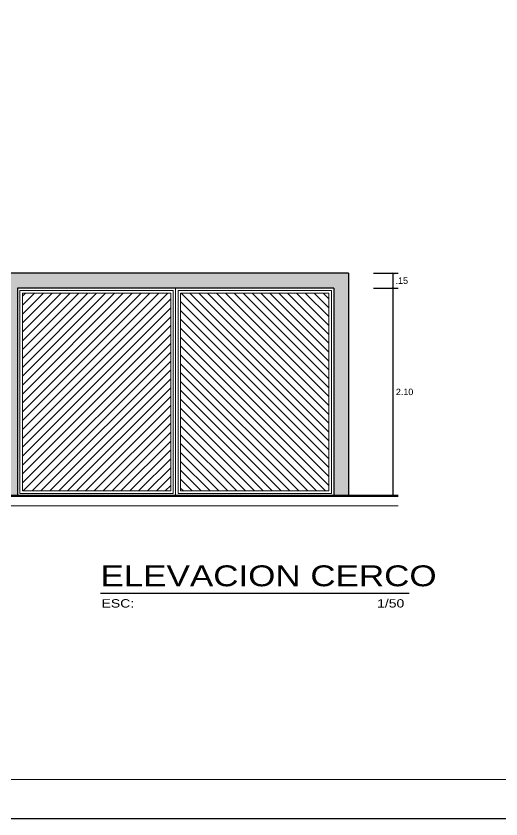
# Model space of a CAD drawing. Header units: millimetres. Extents: x 2033 to 2295, y 1536 to 1691.
# Drawn here: x 2144.73 to 2149.63, y 1610.58 to 1618.69 of the extents above; entities that cross this region are included whole.
import ezdxf

# ---------------------------------------------------------------- set-up
doc = ezdxf.new("R2010")
doc.units = ezdxf.units.MM
doc.layers.get('Defpoints').update_dxf_attribs({"color": 164})
for name, color, linetype, lineweight in [('cotas', 251, 'Continuous', 15), ('Detalles', 245, 'Continuous', 13), ('FACHADA', 40, 'Continuous', 35), ('Linea de piso', 25, 'Continuous', 80), ('NPT', 63, 'Continuous', 15), ('Puertas y ventanas', 163, 'Continuous', 5), ('Texto S.', 7, 'Continuous', 30), ('Texturas', 8, 'Continuous', 0), ('texturasde piso', 252, 'Continuous', 0)]:
    doc.layers.add(name, color=color, linetype=linetype, lineweight=lineweight)
doc.styles.add('Sta. Luisa 75 delg', font='arial.ttf', dxfattribs={"width": 1.2, "height": 0.1})
doc.styles.get("Standard").update_dxf_attribs({"font": 'arial.ttf'})
doc.dimstyles.new('Aritek', dxfattribs={"dimtxt": 0.065, "dimasz": 0.02, "dimexe": 0.05, "dimexo": 0.15, "dimgap": 0.03, "dimtad": 2, "dimtih": 1, "dimtoh": 1, "dimzin": 4, "dimdsep": 46, "dimtxsty": 'Standard', "dimblk": 'ARCHTICK', "dimcen": 0.1, "dimclrt": 7, "dimadec": 0, "dimazin": 0, "dimtfac": 1, "dimtmove": 2, "dimatfit": 1, "dimldrblk": 'DOTSMALL', "dimfxl": 0.2, "dimfxlon": 1, "dimarcsym": 0})

# ---------------------------------------------------------------- blocks, each defined once
blk = doc.blocks.new('_ArchTick')
at = {"color": 0, "linetype": 'ByBlock', "const_width": 0.15}
blk.add_lwpolyline([(-0.5, -0.5), (0.5, 0.5)], dxfattribs=at)
blk = doc.blocks.new('*D272')
at = {"layer": 'cotas', "color": 0, "lineweight": -2, "transparency": 16777216}
for p, q in [((2148.3418, 1615.9442), (2148.5918, 1615.9442)), ((2148.5418, 1613.8442), (2148.5418, 1615.9442)), ((2148.3418, 1613.8442), (2148.5918, 1613.8442))]:
    blk.add_line(p, q, dxfattribs=at)
at = {"layer": 'Defpoints', "color": 0, "transparency": 16777216}
for p in [(2147.9412, 1615.9442), (2148.5418, 1615.9442), (2148.0912, 1613.8442)]:
    blk.add_point(p, dxfattribs=at)
at = {"layer": 'cotas', "color": 0, "lineweight": -2, "transparency": 16777216, "xscale": 0.02, "yscale": 0.02, "zscale": 0.02}
for p, rotation in [((2148.5418, 1615.9442), 90), ((2148.5418, 1613.8442), 270)]:
    blk.add_blockref('_ArchTick', p, dxfattribs=dict(at, rotation=rotation))
at = {"layer": 'cotas', "color": 7, "transparency": 16777216, "insert": (2148.6566, 1614.8942), "char_height": 0.065, "attachment_point": 5}
blk.add_mtext('2.10', dxfattribs=at)
blk = doc.blocks.new('_DotSmall')
at = {"color": 0, "linetype": 'ByBlock', "const_width": 0.5}
blk.add_lwpolyline([(-0.0625, 0, 1), (0.0625, 0, 1)], format="xyb", close=True, dxfattribs=at)
blk = doc.blocks.new('*D273')
at = {"layer": 'cotas', "color": 0, "lineweight": -2, "transparency": 16777216}
for p, q in [((2148.3418, 1616.0942), (2148.5918, 1616.0942)), ((2148.5418, 1615.9442), (2148.5418, 1616.0942)), ((2148.3418, 1615.9442), (2148.5918, 1615.9442))]:
    blk.add_line(p, q, dxfattribs=at)
at = {"layer": 'Defpoints', "color": 0, "transparency": 16777216}
for p in [(2148.0912, 1616.0942), (2148.5418, 1616.0942), (2147.9412, 1615.9442)]:
    blk.add_point(p, dxfattribs=at)
at = {"layer": 'cotas', "color": 0, "lineweight": -2, "transparency": 16777216, "xscale": 0.02, "yscale": 0.02, "zscale": 0.02}
for p, rotation in [((2148.5418, 1616.0942), 90), ((2148.5418, 1615.9442), 270)]:
    blk.add_blockref('_ArchTick', p, dxfattribs=dict(at, rotation=rotation))
at = {"layer": 'cotas', "color": 7, "transparency": 16777216, "insert": (2148.6289, 1616.0192), "char_height": 0.065, "attachment_point": 5}
blk.add_mtext('.15', dxfattribs=at)

msp = doc.modelspace()

# ---------------------------------------------------------------- hatches: boundary and pattern name
at = {"layer": 'Texturas'}
h = msp.add_hatch(dxfattribs=at)
h.set_pattern_fill('AR-CONC', color=8, scale=0.0009, angle=270, style=0)
h.set_pattern_definition([(220, (2877.2775, 1129.36493), (0.014345177, -0.163966202), [0.017145, -0.188595]), (275, (2877.2775, 1129.36493), (-0.17195098, 0.031718543), [0.013716, -0.150876]), (169.549, (2877.2787, 1129.35127), (-0.15760502, -0.132248251), [0.014571, -0.160281]), (223.8158, (2877.23178, 1129.36493), (0.037838095, -0.243971137), [0.0257175, -0.2828925]), (173.3644, (2877.23494, 1129.3446), (-0.222683, -0.21366381), [0.0218565, -0.2404215]), (278.816, (2877.23178, 1129.36493), (-0.222682606, -0.213664145), [0.020574, -0.226314]), (249, (2877.24321, 1129.34207), (0.092038967, -0.136453392), [0.017145, -0.188595]), (304, (2877.24321, 1129.34207), (-0.16576917, -0.055621826), [0.013716, -0.150876]), (198.5486, (2877.25088, 1129.3307), (-0.073730572, -0.192074842), [0.014571, -0.160281]), (232.5, (2877.2775, 1129.364934), (-0.076099535, -0.002779743), [0, -0.1490472, 0, -0.153162, 0, -0.1514475]), (262.5, (2877.2775, 1129.36493), (-0.090162517, -0.060137696), [0, -0.0873252, 0, -0.1456182, 0, -0.0577215]), (302.5, (2877.2775, 1129.41591), (0.0051558696, -0.1220315357), [0, -0.05715, 0, -0.178308, 0, -0.236601]), (312.5, (2877.2775, 1129.43877), (-0.022883842, -0.133316263), [0, -0.074295, 0, -0.1184148, 0, -0.168021])])
h.paths.add_polyline_path([(2144.5912, 1616.0942), (2148.0912, 1616.0942), (2148.0912, 1613.8442), (2147.9412, 1613.8442), (2147.9412, 1615.9442), (2146.3412, 1615.9442), (2144.7412, 1615.9442), (2144.7412, 1613.8442), (2144.5912, 1613.8442)])
at = {"layer": 'texturasde piso'}
h = msp.add_hatch(dxfattribs=at)
h.set_pattern_fill('ANSI31', color=32, scale=0.02, style=0)
h.set_pattern_definition([(45, (2142.10567, 1614.61268), (-0.0449013, 0.0449013), [])])
h.paths.add_polyline_path([(2142.393, 1615.8942), (2141.493, 1615.8942), (2141.493, 1613.8942), (2142.393, 1613.8942)])
h.paths.add_polyline_path([(2144.7912, 1615.8942), (2146.2912, 1615.8942), (2146.2912, 1613.8942), (2144.7912, 1613.8942)])
h = msp.add_hatch(dxfattribs=at)
h.set_pattern_fill('ANSI31', color=32, scale=0.02, style=0)
h.set_pattern_definition([(135, (2877.2775, 1129.364934), (0.0449012806, 0.0449012806), [])])
h.paths.add_polyline_path([(2146.3912, 1615.8942), (2147.8912, 1615.8942), (2147.8912, 1613.8942), (2146.3912, 1613.8942)])

# ---------------------------------------------------------------- linework, layer by layer
at = {"layer": 'Defpoints'}
msp.add_lwpolyline([(2134.8853, 1638.2203), (2162.8853, 1638.2203), (2162.8853, 1610.5779), (2134.8853, 1610.5779)], close=True, dxfattribs=at)
at = {"layer": 'Detalles'}
msp.add_line((2146.3412, 1615.9442), (2146.3412, 1613.8442), dxfattribs=at)
msp.add_lwpolyline([(2146.3412, 1613.8442), (2147.9412, 1613.8442), (2147.9412, 1615.9442), (2146.3412, 1615.9442)], close=True, dxfattribs=at)
at = {"layer": 'FACHADA', "lineweight": 30}
for p, q in [((2148.0912, 1616.0942), (2144.5912, 1616.0942)), ((2148.0912, 1616.0942), (2148.0912, 1613.8442)), ((2144.7412, 1615.9442), (2144.7412, 1613.8442)), ((2147.9412, 1615.9442), (2144.7412, 1615.9442)), ((2147.9412, 1615.9442), (2147.9412, 1613.8442))]:
    msp.add_line(p, q, dxfattribs=at)
at = {"layer": 'Linea de piso'}
msp.add_line((2148.5912, 1613.8442), (2139.766, 1613.8442), dxfattribs=at)
at = {"layer": 'NPT', "lineweight": 30, "ltscale": 0.3}
msp.add_line((2145.5812, 1612.8608), (2148.7019, 1612.8608), dxfattribs=at)
at = {"layer": 'NPT'}
msp.add_lwpolyline([(2135.2853, 1637.8203), (2162.4853, 1637.8203), (2162.4853, 1610.9779), (2135.2853, 1610.9779)], close=True, dxfattribs=at)
at = {"layer": 'Puertas y ventanas'}
for points in [[(2146.3162, 1613.8692), (2144.7662, 1613.8692), (2144.7662, 1615.9192), (2146.3162, 1615.9192)], [(2146.3662, 1613.8692), (2147.9162, 1613.8692), (2147.9162, 1615.9192), (2146.3662, 1615.9192)], [(2146.2912, 1613.8942), (2144.7912, 1613.8942), (2144.7912, 1615.8942), (2146.2912, 1615.8942)], [(2146.3912, 1613.8942), (2147.8912, 1613.8942), (2147.8912, 1615.8942), (2146.3912, 1615.8942)]]:
    msp.add_lwpolyline(points, close=True, dxfattribs=at)
at = {"layer": 'Texturas'}
msp.add_line((2148.5912, 1613.7442), (2139.766, 1613.7442), dxfattribs=at)

# ---------------------------------------------------------------- texts
at = {"layer": 'Texto S.', "attachment_point": 1, "style": 'Sta. Luisa 75 delg'}
for s, insert, char_height, width in [('{\\H2.5x;ELEVACION CERCO }', (2145.5816, 1613.1411), 0.084375, 5.303704), ('ESC:', (2145.5919, 1612.7993), 0.08438, 1.434496), ('1/50', (2148.3786, 1612.7993), 0.08438, 0.307286)]:
    msp.add_mtext(s, dxfattribs=dict(at, insert=insert, char_height=char_height, width=width))

# ---------------------------------------------------------------- dimensions: what is measured, and where the dimension line sits
at = {"layer": 'cotas'}
for base, p1, p2, picture, middle in [((2148.5418, 1616.0942), (2147.9412, 1615.9442), (2148.0912, 1616.0942), '*D273', (2148.6289, 1616.0192)), ((2148.5418, 1615.9442), (2148.0912, 1613.8442), (2147.9412, 1615.9442), '*D272', (2148.6566, 1614.8942))]:
    dim = msp.add_linear_dim(base=base, p1=p1, p2=p2, angle=90, dimstyle='Aritek', dxfattribs=at)
    dim.commit()
    dim.dimension.update_dxf_attribs({"geometry": picture, "text_midpoint": middle})

doc.saveas('drawing.dxf')
